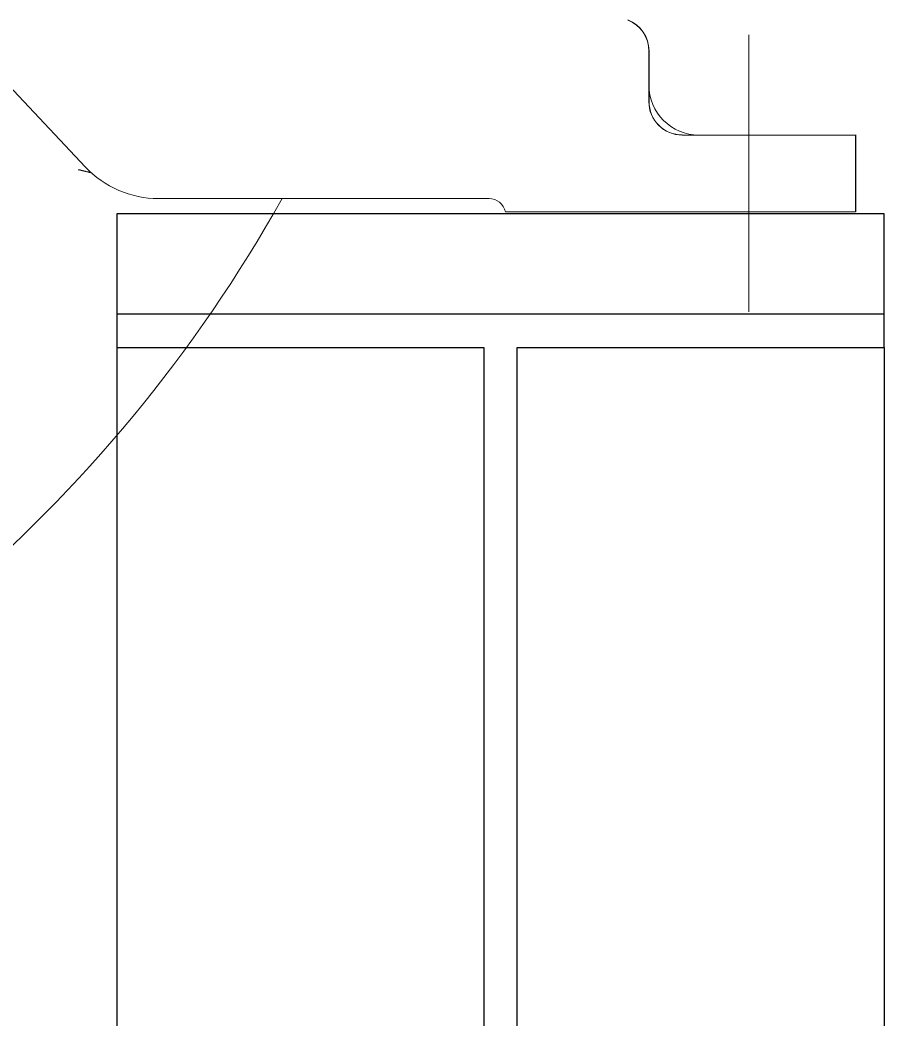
# Model space of a CAD drawing. Header units: millimetres. Extents: x 5194 to 16594, y 329 to 7592.
# Drawn here: x 11202.3 to 11461.4, y 2851.3 to 3150.7 of the extents above; entities that cross this region are included whole.
import ezdxf

# ---------------------------------------------------------------- set-up
doc = ezdxf.new("R2010")
doc.units = ezdxf.units.MM
doc.header["$MEASUREMENT"] = 0
doc.layers.add('PDF_Geometry', color=7, linetype='Continuous', true_color=0x231f20)

msp = doc.modelspace()

# ---------------------------------------------------------------- linework, layer by layer
for p, q in [((11461.41, 3092.57), (11231.41, 3092.57)), ((11231.41, 3092.57), (11231.41, 2547.57)), ((11461.41, 3062.57), (11461.41, 3092.57)), ((11461.41, 3062.57), (11231.41, 3062.57)), ((11231.41, 3062.57), (11231.41, 3052.57)), ((11461.41, 3052.57), (11461.41, 3062.57)), ((11231.41, 3052.57), (11341.41, 3052.57)), ((11341.41, 3052.57), (11341.41, 2555.57)), ((11351.41, 2555.57), (11351.41, 3052.57)), ((11351.41, 3052.57), (11461.41, 3052.57)), ((11461.41, 3052.57), (11461.41, 2555.57))]:
    msp.add_line(p, q)
at = {"layer": 'PDF_Geometry', "color": 0, "lineweight": 9}
for p, q in [((11420.9, 3146.19), (11420.9, 3063.19)), ((11189.76, 3140.76), (11222.01, 3106.59)), ((11390.9, 3126.18), (11390.9, 3141.36)), ((11390.9, 3141.36), (11390.9, 3131.18)), ((11390.94, 3141.39), (11390.94, 3126.21)), ((11452.88, 3116.18), (11400.87, 3116.18)), ((11400.93, 3116.21), (11452.93, 3116.21)), ((11405.9, 3116.18), (11452.88, 3116.18)), ((11452.87, 3093.18), (11452.87, 3116.18)), ((11452.87, 3116.18), (11452.87, 3093.18)), ((11452.92, 3093.21), (11452.92, 3116.22)), ((11452.87, 3108.58), (11452.87, 3093.18)), ((11220.37, 3105.69), (11220.34, 3105.69)), ((11220.43, 3105.69), (11220.37, 3105.69)), ((11220.43, 3105.67), (11220.43, 3105.69)), ((11220.48, 3105.67), (11220.43, 3105.67)), ((11220.5, 3105.67), (11220.48, 3105.67)), ((11220.52, 3105.67), (11220.5, 3105.67)), ((11220.55, 3105.65), (11220.52, 3105.67)), ((11220.59, 3105.65), (11220.55, 3105.65)), ((11220.64, 3105.63), (11220.59, 3105.65)), ((11220.66, 3105.63), (11220.64, 3105.63)), ((11220.68, 3105.6), (11220.66, 3105.63)), ((11220.73, 3105.6), (11220.68, 3105.6)), ((11220.77, 3105.6), (11220.73, 3105.6)), ((11220.79, 3105.6), (11220.77, 3105.6)), ((11220.82, 3105.58), (11220.79, 3105.6)), ((11220.86, 3105.58), (11220.82, 3105.58)), ((11220.88, 3105.56), (11220.86, 3105.58)), ((11220.91, 3105.56), (11220.88, 3105.56)), ((11220.95, 3105.56), (11220.91, 3105.56)), ((11221, 3105.56), (11220.95, 3105.56)), ((11221.02, 3105.54), (11221, 3105.56)), ((11221.04, 3105.54), (11221.02, 3105.54)), ((11221.09, 3105.51), (11221.04, 3105.54)), ((11221.13, 3105.51), (11221.09, 3105.51)), ((11221.15, 3105.49), (11221.13, 3105.51)), ((11221.2, 3105.49), (11221.15, 3105.49)), ((11221.22, 3105.49), (11221.2, 3105.49)), ((11221.27, 3105.49), (11221.22, 3105.49)), ((11221.31, 3105.47), (11221.27, 3105.49)), ((11221.36, 3105.45), (11221.31, 3105.47)), ((11221.4, 3105.45), (11221.36, 3105.45)), ((11221.42, 3105.45), (11221.4, 3105.45)), ((11221.45, 3105.45), (11221.42, 3105.45)), ((11221.47, 3105.42), (11221.45, 3105.45)), ((11221.51, 3105.42), (11221.47, 3105.42)), ((11221.54, 3105.4), (11221.51, 3105.42)), ((11221.56, 3105.4), (11221.54, 3105.4)), ((11221.6, 3105.38), (11221.56, 3105.4)), ((11221.63, 3105.38), (11221.6, 3105.38)), ((11221.65, 3105.38), (11221.63, 3105.38)), ((11221.69, 3105.38), (11221.65, 3105.38)), ((11221.74, 3105.36), (11221.69, 3105.38)), ((11221.76, 3105.36), (11221.74, 3105.36)), ((11221.78, 3105.33), (11221.76, 3105.36)), ((11221.83, 3105.33), (11221.78, 3105.33)), ((11221.87, 3105.33), (11221.83, 3105.33)), ((11221.89, 3105.33), (11221.87, 3105.33)), ((11221.92, 3105.33), (11221.89, 3105.33)), ((11221.96, 3105.31), (11221.92, 3105.33)), ((11221.98, 3105.31), (11221.96, 3105.31)), ((11222.01, 3105.29), (11221.98, 3105.31)), ((11222.05, 3105.29), (11222.01, 3105.29)), ((11222.1, 3105.29), (11222.05, 3105.29)), ((11222.12, 3105.29), (11222.1, 3105.29)), ((11222.14, 3105.27), (11222.12, 3105.29)), ((11222.19, 3105.27), (11222.14, 3105.27)), ((11222.23, 3105.24), (11222.19, 3105.27)), ((11222.52, 3105.18), (11222.5, 3105.18)), ((11222.57, 3105.18), (11222.52, 3105.18)), ((11222.61, 3105.15), (11222.57, 3105.18)), ((11222.64, 3105.15), (11222.61, 3105.15)), ((11222.66, 3105.13), (11222.64, 3105.15)), ((11222.7, 3105.13), (11222.66, 3105.13)), ((11222.75, 3105.13), (11222.7, 3105.13)), ((11222.79, 3105.13), (11222.75, 3105.13)), ((11222.84, 3105.11), (11222.79, 3105.13)), ((11222.86, 3105.09), (11222.84, 3105.11)), ((11222.88, 3105.09), (11222.86, 3105.09)), ((11222.93, 3105.06), (11222.88, 3105.09)), ((11222.97, 3105.06), (11222.93, 3105.06)), ((11223.02, 3105.06), (11222.97, 3105.06)), ((11223.04, 3105.06), (11223.02, 3105.06)), ((11223.06, 3105.04), (11223.04, 3105.06)), ((11223.11, 3105.04), (11223.06, 3105.04)), ((11223.15, 3105.02), (11223.11, 3105.04)), ((11223.2, 3105.02), (11223.15, 3105.02)), ((11223.22, 3105), (11223.2, 3105.02)), ((11223.24, 3105), (11223.22, 3105)), ((11223.29, 3105), (11223.24, 3105)), ((11223.31, 3105), (11223.29, 3105)), ((11223.36, 3104.97), (11223.31, 3105)), ((11223.38, 3104.95), (11223.36, 3104.97)), ((11223.4, 3104.95), (11223.38, 3104.95)), ((11223.42, 3104.95), (11223.4, 3104.95)), ((11223.45, 3104.95), (11223.42, 3104.95)), ((11223.49, 3104.95), (11223.45, 3104.95)), ((11223.54, 3104.93), (11223.49, 3104.95)), ((11223.56, 3104.93), (11223.54, 3104.93)), ((11223.58, 3104.91), (11223.56, 3104.93)), ((11223.6, 3104.91), (11223.58, 3104.91)), ((11223.63, 3104.91), (11223.6, 3104.91)), ((11223.67, 3104.88), (11223.63, 3104.91)), ((11223.72, 3104.88), (11223.67, 3104.88)), ((11223.74, 3104.88), (11223.72, 3104.88)), ((11223.76, 3104.88), (11223.74, 3104.88)), ((11223.78, 3104.88), (11223.76, 3104.88)), ((11223.78, 3104.86), (11223.78, 3104.88)), ((11243.84, 3097.17), (11342.97, 3097.17)), ((11452.87, 3093.18), (11347.89, 3093.18)), ((11347.89, 3093.18), (11452.87, 3093.18)), ((11377.72, 3093.18), (11452.88, 3093.18))]:
    msp.add_line(p, q, dxfattribs=at)
for centre, major_axis, start_param, end_param in [((11380.92, 3141.38), (-7.05, 7.05), 3.924881, 5.125039), ((11380.95, 3141.39), (7.07, 7.07), 5.497962, 6.696846), ((11380.97, 3141.41), (7.05, 7.05), 5.496503, 6.698305), ((11405.91, 3131.19), (10.61, 10.61), 2.356901, 3.926262), ((11400.88, 3126.17), (-7.06, 7.06), 0.78386, 2.35501), ((11400.92, 3126.2), (-7.05, 7.05), 0.784574, 2.357018), ((11219.39, 3103.42), (1.72, 1.72), 0.473403, 0.635212), ((11243.82, 3127.14), (-21.19, 21.19), 1.540903, 2.356688), ((10895.56, 3313.49), (-312.5, 312.5), 3.057384, 3.415427), ((11343, 3092.18), (-3.53, 3.53), 4.127171, 5.504547)]:
    msp.add_ellipse(centre, major_axis=major_axis, ratio=1, start_param=start_param, end_param=end_param, dxfattribs=at)
for points in [[(11220.34, 3105.69), (11220.19, 3105.74), (11220.32, 3105.74), (11220.14, 3105.74)], [(11222.5, 3105.18), (11222.41, 3105.18), (11222.34, 3105.27), (11222.23, 3105.24)]]:
    msp.add_open_spline(points, degree=3, dxfattribs=at)

doc.saveas('drawing.dxf')
